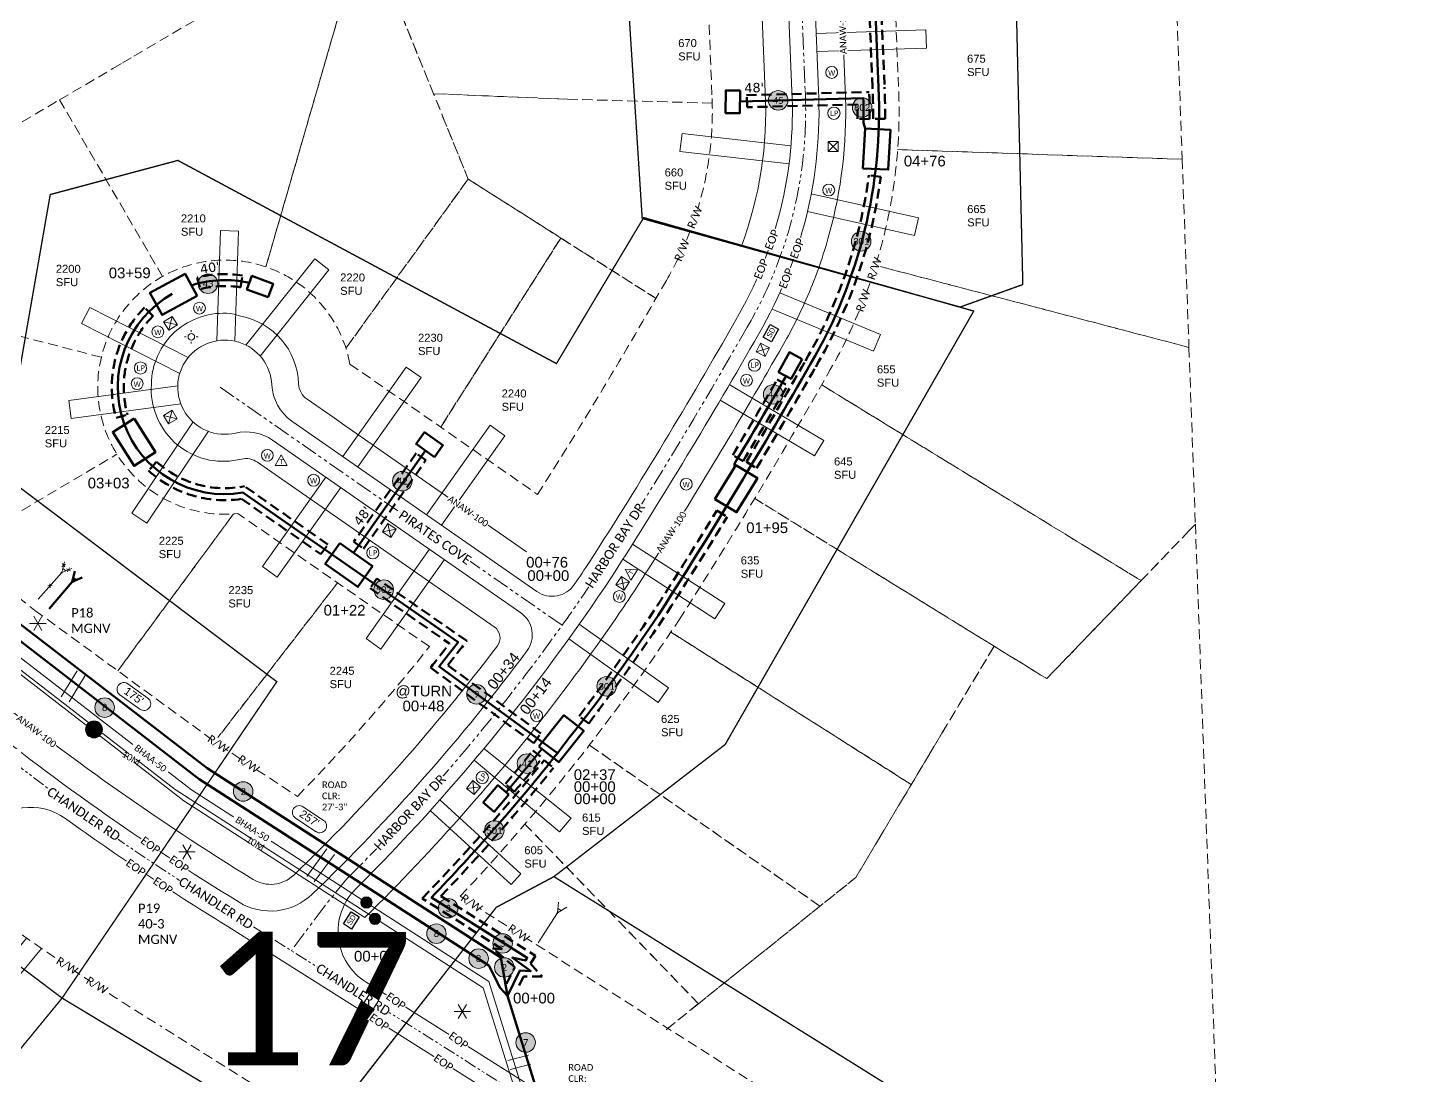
# Model space of a CAD drawing. Header units: inches. Extents: x 0 to 2372193, y 0 to 1426201.
# Drawn here: x 2370505 to 2371536, y 1420397 to 1421183 of the extents above; entities that cross this region are included whole.
import ezdxf
from ezdxf import colors
from ezdxf.entities.mleader import LeaderData, LeaderLine
from ezdxf.enums import TextEntityAlignment as Align
from ezdxf.lldxf.tags import DXFTag
from ezdxf.math import Vec2, Vec3

# ---------------------------------------------------------------- set-up
doc = ezdxf.new("R2010")
doc.units = ezdxf.units.IN
doc.header["$MEASUREMENT"] = 0
doc.linetypes.add('DASHED', pattern=[0.75, 0.5, -0.25])
doc.linetypes.add('PHANTOM2', pattern=[1.25, 0.625, -0.125, 0.125, -0.125, 0.125, -0.125])
for name, color, linetype in [('845CHH', 7, 'Continuous'), ('8645CHH', 7, 'Continuous'), ('ADDRESS', 6, 'Continuous'), ('AERIAL CABLE EX', 5, 'Continuous'), ('Center Line', 1, 'PHANTOM2'), ('EOP', 6, 'Continuous'), ('EX PED', 5, 'Continuous'), ('EXIST MH', 20, 'Continuous'), ('ga_clayton', 7, 'Continuous'), ('Grouping_Boundary', 2, 'Continuous'), ('HYDRANT', 7, 'Continuous'), ('INNER DUCT', 7, 'Continuous'), ('LIGHT_POST', 7, 'Continuous'), ('LINE LABELS', 7, 'Continuous'), ('Parcels', 7, 'Continuous'), ('Pedestal', 7, 'Continuous'), ('POLE INFO', 7, 'Continuous'), ('PROPOSED_BURIED', 5, 'Continuous'), ('REELS BUBBLES', 87, 'Continuous'), ('Right_of_Way', 7, 'Continuous'), ('SPAN LENGTHS', 7, 'Continuous'), ('Storm_Drain_Inlet', 7, 'Continuous'), ('StormDrain', 20, 'Continuous'), ('STREET NAMES', 250, 'Continuous'), ('Water_Meter', 7, 'Continuous')]:
    doc.layers.add(name, color=color, linetype=linetype)
for name, color, linetype, lineweight in [('AnchorGuyProposed', 1, 'Continuous', 50), ('AnchorGuyRemove', 7, 'Continuous', 0), ('BURIED CABLE EX', 32, 'BUR', 30), ('CenterLine', 161, 'Continuous', 0), ('DRIVEWAYS', 250, 'Continuous', 20), ('FireHydrant', 150, 'Continuous', 0), ('INNERDUCT', 4, 'Continuous', 53), ('Level 19', 7, 'DASHED', 0), ('OVERLASH', 255, 'Continuous', 0), ('Poles', 7, 'Continuous', 0), ('PROP CABLE', 1, 'Continuous', 50), ('PROPOSED_AERIAL', 1, 'Continuous', 60), ('ROAD CLEARENCE TEXT', 7, 'Continuous', 0), ('Stationing', 7, 'Continuous', 0), ('Transformer', 92, 'Continuous', 0), ('WaterMeter', 252, 'Continuous', 0)]:
    doc.layers.add(name, color=color, linetype=linetype, lineweight=lineweight)
doc.styles.add('Annotative', font='arial.ttf')
doc.styles.add('calibri', font='calibri.ttf')
doc.styles.add('Legend', font='calibri.ttf')
doc.styles.add('PROPOSED', font='calibri.ttf')
doc.styles.get("Standard").update_dxf_attribs({"font": 'arial.ttf'})
doc.styles.add('Style-Arial', font='arial.ttf')
tags = doc.linetypes.add('BUR', pattern='A,4.693196,-0.073857,["B",Standard,S=0.5,R=0,X=0,Y=-0.25],-0.553701,4.679246', length=10).pattern_tags.tags
tags[6] = DXFTag(74, 10)

# ---------------------------------------------------------------- blocks, each defined once
blk = doc.blocks.new('_Open90')
at = {"color": 0, "linetype": 'ByBlock', "lineweight": -2}
for p, q in [((-0.5, 0.5), (0, 0)), ((0, 0), (-1, 0)), ((0, 0), (-0.5, -0.5))]:
    blk.add_line(p, q, dxfattribs=at)
blk = doc.blocks.new('8645CHH')
at = {"layer": '8645CHH', "color": 1, "lineweight": 70}
blk.add_lwpolyline([(9.1, -5.9), (-7.9, -5.8), (-7.9, 4.9), (9.1, 4.9)], close=True, dxfattribs=at)
blk = doc.blocks.new('845CHH')
at = {"layer": '845CHH', "color": 1, "lineweight": 90}
blk.add_lwpolyline([(15.8, -10.3), (-14.2, -10.2), (-14.3, 8.8), (15.7, 8.7)], close=True, dxfattribs=at)
blk = doc.blocks.new('FireHydrant')
at = {"layer": 'FireHydrant'}
for points in [[(0, 1.07), (0, 1.44)], [(-1.07, 0), (-1.44, 0)], [(0, -1.07), (0, -1.44)], [(1.07, 0), (1.44, 0)]]:
    blk.add_lwpolyline(points, dxfattribs=at)
blk.add_circle((0, 0), 0.701, dxfattribs=at)
blk = doc.blocks.new('LP')
at = {"layer": 'EXIST MH', "color": 250, "lineweight": 0}
blk.add_circle((0, 0), 4.61, dxfattribs=at)
at = {"layer": 'EXIST MH', "color": 250, "insert": (0.1, 0), "char_height": 4, "width": 6.256, "attachment_point": 5, "style": 'Legend'}
blk.add_mtext('{\\fVerdana|b0|i0|c0|p34;LP}', dxfattribs=at)
blk = doc.blocks.new('EX PED')
at = {"layer": 'EX PED', "color": 5, "lineweight": 0}
blk.add_lwpolyline([(-3.8, 3.7), (3.8, 3.7), (3.8, -3.7), (-3.8, -3.7)], close=True, dxfattribs=at)
for points in [[(-3.8, 3.7), (3.8, -3.7)], [(3.8, 3.7), (-3.8, -3.7)]]:
    blk.add_lwpolyline(points, dxfattribs=at)
blk = doc.blocks.new('StormDrainSymbol')
at = {"layer": 'StormDrain'}
blk.add_lwpolyline([(-1.36, 0.9), (1.36, 0.9), (1.36, -0.9), (-1.36, -0.9)], close=True, dxfattribs=at)
blk.add_text('SD', height=0.998, dxfattribs=at).set_placement((-0.87, -0.44))
blk = doc.blocks.new('Transformer')
at = {"layer": 'Transformer'}
blk.add_lwpolyline([(0, 1.52), (-1.31, -0.76), (1.31, -0.76)], close=True, dxfattribs=at)
blk.add_text('T', height=0.998, dxfattribs=at).set_placement((-0.35, -0.44))
blk = doc.blocks.new('WaterMeter')
at = {"layer": 'WaterMeter'}
blk.add_circle((0, 0), 1.11, dxfattribs=at)
blk.add_text('W', height=0.998, dxfattribs=at).set_placement((-0.66, -0.6))
blk = doc.blocks.new('*U310')
at = {"linetype": 'Continuous', "lineweight": 0, "true_color": 0xffffff}
h = blk.add_hatch(color=7, dxfattribs=at)
h.dxf.hatch_style = 1
h.paths.add_polyline_path([(-0.122, 0, 1), (0.122, 0, 1)])
at = {"color": 0, "linetype": 'ByBlock', "lineweight": -2}
blk.add_circle((0, 0), 0.122, dxfattribs=at)
at = {"color": 0, "linetype": 'ByBlock', "lineweight": -2, "style": 'PROPOSED'}
blk.add_attdef('CCFN', text='', height=0.0844, dxfattribs=at).set_placement((0, 0), align=Align.MIDDLE_CENTER)
at = {"color": 0, "linetype": 'ByBlock', "lineweight": -2, "flags": 104}
blk.add_attdef('CCFA', text='', height=0.0844, dxfattribs=at).set_placement((0.206, 0.09), align=Align.TOP_LEFT)
blk = doc.blocks.new('ACMAP_ANN_TEMPLATE_SPANS')
at = {"color": 0, "linetype": 'ByBlock', "lineweight": -2}
for p, q in [((-8.2, 12.5), (22.7, 12.5)), ((-8.2, -4.5), (22.7, -4.5))]:
    blk.add_line(p, q, dxfattribs=at)
for centre, start, end in [((-8.2, 4), 90, 270), ((22.7, 4), 270, 90)]:
    blk.add_arc(centre, 8.49, start, end, dxfattribs=at)
at = {"color": 18, "lineweight": 50, "true_color": 0x000000, "style": 'Annotative'}
blk.add_attdef('AERIALFOOT', text='', height=10, dxfattribs=at).set_placement((6.7, 4.7), align=Align.MIDDLE_CENTER)
blk = doc.blocks.new('POLES')
at = {"layer": 'Poles'}
for points in [[(-0.93, 1.72), (1.13, -1.84)], [(-0.93, -1.84), (1.13, 1.71)], [(-1.96, -0.06), (2.16, -0.06)]]:
    blk.add_lwpolyline(points, dxfattribs=at)
blk = doc.blocks.new('*U247')
for p, q in [((-9.77, -0.19), (-7.59, 0.66)), ((-7.59, 0.66), (-9.58, 1.89)), ((-8.45, 0.33), (-8.38, 1.15)), ((-7.59, 0.66), (-7.42, 0.8)), ((0, 0), (-7.59, 0.66)), ((-7.45, 0.49), (-7.59, 0.66))]:
    blk.add_line(p, q)
blk = doc.blocks.new('*U248')
for points in [[(-7.57, 0.83), (-9.78, 0.04)], [(-7.57, 0.83), (-9.54, 2.1)], [(-8.67, 0.12), (-9.52, 0.44)], [(-8.43, 1.75), (-9.32, 1.62)], [(-9.25, -0.14), (-8.93, 0.7)], [(-8.81, 1.24), (-8.94, 2.13)], [(-8.44, 0.53), (-8.35, 1.33)], [(-7.57, 0.83), (-7.4, 0.97)], [(0, 0), (-7.57, 0.83)], [(-7.43, 0.66), (-7.57, 0.83)], [(-4.14, 0.14), (-3.43, 0.7)], [(-3.51, 0.06), (-4.07, 0.77)]]:
    blk.add_lwpolyline(points)
blk = doc.blocks.new('*U250')
blk.add_line((-8.46, 0.03), (-8.42, -0.79))
for points in [[(-9.76, 0.6), (-7.61, -0.34), (-9.65, -1.48)], [(0, 0), (-7.61, -0.34)], [(-7.61, -0.34), (-7.46, -0.18)], [(-7.45, -0.49), (-7.61, -0.34)]]:
    blk.add_lwpolyline(points)
blk = doc.blocks.new('*U448')
at = {"linetype": 'Continuous', "lineweight": 0}
for p, q in [((-0.9, -2.6), (1.57, 0.09)), ((-0.16, -3.27), (2.31, -0.59))]:
    blk.add_line(p, q, dxfattribs=at)
blk = doc.blocks.new('*U449')
at = {"linetype": 'Continuous', "lineweight": 0}
for p, q in [((-0.21, 0.03), (1.96, -0.67)), ((-0.52, -0.92), (1.66, -1.62))]:
    blk.add_line(p, q, dxfattribs=at)
blk = doc.blocks.new('*U452')
at = {"linetype": 'Continuous', "lineweight": 0}
for p, q in [((-0.95, -2.29), (1.08, 0.32)), ((-0.16, -2.9), (1.87, -0.3))]:
    blk.add_line(p, q, dxfattribs=at)

msp = doc.modelspace()

# ---------------------------------------------------------------- linework, layer by layer
at = {"layer": 'BURIED CABLE EX', "lineweight": 0}
for points in [[(2371036.1, 1421669.3), (2371057.8, 1421134.2, -0.101387), (2371039.9, 1421018.8, -0.101387)], [(2370469, 1420737.4), (2370479.7, 1420712.4), (2370621.9, 1420602.7), (2370757.6, 1420515.3, 0.017997), (2370833, 1420595), (2370841.1, 1420604.2, 0.02712), (2370942.4, 1420734.8), (2370946.7, 1420741.1, 0.003806), (2370959.7, 1420760.3, 0.010881), (2371052.6, 1420912.5), (2371055.4, 1420917.3, 0.001815), (2371070.2, 1420943.1, 0.028699), (2371088.5, 1420979), (2371088.5, 1420979, 0.034324), (2371104.8, 1421024.2), (2371107.3, 1421033.5, 0.074399), (2371117.7, 1421136.8), (2371113.4, 1421243.5)], [(2370664.3, 1420966.2), (2370659.5, 1420967.9, 0.438638), (2370597.5, 1420917.9)], [(2370734.5, 1420889.9), (2370714.2, 1420904, -0.233306), (2370707.8, 1420915.6, 0.353277), (2370664.3, 1420966.2)], [(2370597.5, 1420917.9), (2370597.4, 1420909.1, 0.476137), (2370665, 1420859.1, -0.211638), (2370676.9, 1420856.8), (2370695.2, 1420844.1)], [(2370695.2, 1420844.1), (2370702.6, 1420839), (2370854.6, 1420733.2, -0.425965), (2370856.9, 1420719, -0.039308), (2370704.2, 1420547.1, -0.341388), (2370673.8, 1420543.8, -0.033378), (2370468.2, 1420689.6), (2370469, 1420737.4)]]:
    msp.add_lwpolyline(points, format="xyb", dxfattribs=at).dxf.unprotected_set("ltscale", 0)
msp.add_lwpolyline([(2370878.8, 1420789.5), (2370742.6, 1420884.2), (2370734.5, 1420889.9)], dxfattribs=at).dxf.unprotected_set("ltscale", 0)
at = {"layer": 'CenterLine', "color": 7, "linetype": 'PHANTOM2', "lineweight": 0, "ltscale": 20}
msp.add_line((2370905.4, 1420734.4), (2370648.9, 1420913.1), dxfattribs=at)
for points in [[(2371058.3, 1421863.2), (2371059.6, 1421828.2), (2371087.7, 1421135.5, -0.14542), (2371044.2, 1420958, -0.013028), (2370934.5, 1420776.7, -0.008589), (2370905.4, 1420734.4)], [(2370905.4, 1420734.4, -0.04186), (2370743.8, 1420543.9), (2370726.9, 1420523.3), (2370702.4, 1420490.3)]]:
    msp.add_lwpolyline(points, format="xyb", dxfattribs=at)
at = {"layer": 'DRIVEWAYS', "color": 1, "lineweight": 0}
for points in [[(2371096, 1421178.4), (2371178.3, 1421181), (2371178.7, 1421167.4), (2371096.6, 1421164.8)], [(2371075.6, 1421080.5), (2370993.8, 1421089.8), (2370995.4, 1421103.3), (2371077, 1421094)], [(2371092.2, 1421058), (2371172.6, 1421040.1), (2371169.6, 1421026.9), (2371089.4, 1421044.8)], [(2370646.5, 1420947.8), (2370649.4, 1421030.6), (2370662.9, 1421030), (2370660.1, 1420947.5)], [(2370668.4, 1420944.6), (2370719.9, 1421009.4), (2370730.5, 1421001), (2370679.1, 1420936.3)], [(2371068.7, 1420983.8), (2371144.1, 1420952.6), (2371138.9, 1420940.1), (2371062.9, 1420971.5)], [(2370618.8, 1420923.3), (2370545, 1420960.7), (2370551.2, 1420972.7), (2370625.1, 1420935.2)], [(2370741.1, 1420860.9), (2370788.6, 1420928.1), (2370799.7, 1420920.2), (2370752.2, 1420853.2)], [(2370619.5, 1420900.5), (2370537.4, 1420889.6), (2370535.6, 1420903.1), (2370617.3, 1420913.9)], [(2371030.8, 1420914.9), (2371101.7, 1420873.1), (2371094.8, 1420861.4), (2371024, 1420903.2)], [(2370640.3, 1420879.9), (2370594.1, 1420811), (2370582.8, 1420818.6), (2370628.7, 1420887)], [(2370803.8, 1420817.3), (2370851.4, 1420884.5), (2370862.4, 1420876.6), (2370814.9, 1420809.6)], [(2370739.4, 1420837.8), (2370691.8, 1420770.6), (2370680.7, 1420778.5), (2370728.2, 1420845.5)], [(2370817.2, 1420783.7), (2370769.6, 1420716.5), (2370758.5, 1420724.4), (2370806, 1420791.4)], [(2370958.2, 1420795.3), (2371027.4, 1420750.7), (2371020, 1420739.3), (2370951, 1420783.9)], [(2370918.3, 1420735.3), (2370985.3, 1420687.6), (2370977.4, 1420676.6), (2370910.4, 1420724.2)], [(2370846.8, 1420641.9), (2370912.3, 1420589.7), (2370903.5, 1420579.4), (2370839.6, 1420633.3)], [(2370813.8, 1420603.5), (2370874.6, 1420548), (2370867.2, 1420540), (2370806.6, 1420595.4)], [(2370515.1, 1420492), (2370487.9, 1420459), (2370477.4, 1420467.7), (2370503.9, 1420499.8)]]:
    msp.add_lwpolyline(points, dxfattribs=at)
at = {"layer": 'EOP', "color": 6, "lineweight": 0}
for points in [[(2371049.6, 1421828.1), (2371077.8, 1421135.1, -0.14542), (2371035.5, 1420963.1, -0.013028), (2370926.2, 1420782.2, -0.003513), (2370914.5, 1420764.9, -0.416595), (2370886.6, 1420759.7), (2370702.8, 1420887.6, -0.233306), (2370687.8, 1420914.7, 2.759786), (2370660.5, 1420878.6, -0.211638), (2370688.3, 1420873.3), (2370874.5, 1420743.7, -0.423868), (2370879.2, 1420715.4, -0.041088), (2370718, 1420532.7, -0.341388), (2370663.3, 1420526.7, -0.033361), (2370455.6, 1420674), (2369983.7, 1421048.2), (2369808, 1421183.7, -0.400988)], [(2372044, 1419377.7), (2371695.2, 1419805.4, 0.086186), (2371437.6, 1420038.4), (2371262.9, 1420148.3), (2370758.4, 1420466.7, -0.481568), (2370750.7, 1420536.7, 0.05052), (2370942.9, 1420771.2, 0.01303), (2371052.9, 1420953.1, 0.145269), (2371097.7, 1421135.9), (2371069.6, 1421828.9)], [(2372026.1, 1419368), (2371859, 1419559.9), (2371679.6, 1419792.9, 0.086458), (2371426.2, 1420022), (2371252.2, 1420131.4), (2370652.9, 1420509.7, -0.018648), (2370533.1, 1420589.4, 0.401303), (2370471.5, 1420580.8), (2370103, 1420114.6, 0.213793), (2369868.7, 1419219.4, 0.006665), (2369948.6, 1418777.9), (2370033.2, 1418274.4)]]:
    msp.add_lwpolyline(points, format="xyb", dxfattribs=at)
at = {"layer": 'Grouping_Boundary', "const_width": 1}
msp.add_lwpolyline([(2370856.1, 1420522.9), (2370688.4, 1420307.5), (2371354, 1419871.4), (2371533.6, 1420149.9), (2370899.3, 1420545.9)], close=True, dxfattribs=at)
at = {"layer": 'INNERDUCT'}
for points in [[(2371038.9, 1421127.4), (2371131.3, 1421129.7, -0.012428), (2371131.4, 1421111.4), (2371132.6, 1421107)], [(2370627.6, 1420989.4, -0.137218), (2370670.9, 1420991.2)], [(2371073.4, 1420921.3, -0.004645), (2371034.6, 1420855.4), (2371034.8, 1420853.1)], [(2370889.9, 1420641.3, -0.006723), (2370863.6, 1420609.3)]]:
    msp.add_lwpolyline(points, format="xyb", dxfattribs=at)
for points in [[(2370803, 1420865.5), (2370748.9, 1420788.8)], [(2370806.6, 1420862.9), (2370806.6, 1420862.9)]]:
    msp.add_lwpolyline(points, dxfattribs=at)
at = {"layer": 'Level 19', "color": 2, "lineweight": 50, "ltscale": 15}
for points in [[(2371138.6, 1421114.4, 0.015717), (2371138.2, 1421137.7), (2371132.3, 1421281.9), (2371141.3, 1421282.3), (2371147.2, 1421138.1, -0.015697), (2371147.6, 1421114.3)], [(2371126.9, 1421114.2, 0.007526), (2371126.9, 1421125.1), (2371044.1, 1421123), (2371043.8, 1421132), (2371135.7, 1421134.4, -0.013628), (2371135.9, 1421114)], [(2371051.3, 1420852.3, 0.005333), (2371095.7, 1420928.4, 0.099881), (2371144.4, 1421070.7), (2371135.5, 1421072, -0.099979), (2371087.9, 1420932.9, -0.005336), (2371043.6, 1420857)], [(2370665.8, 1420996.8, 0.101197), (2370631.9, 1420995.3), (2370634.1, 1420986.6, -0.101197), (2370664.4, 1420987.9)], [(2370592.3, 1420972.7, 0.270561), (2370571, 1420889.9), (2370579.6, 1420892.3, -0.270561), (2370598.7, 1420966.4)], [(2371033.4, 1420862.1, 0.003997), (2371066.7, 1420918.8), (2371074.5, 1420914.3, -0.003997), (2371041.2, 1420857.5)], [(2370595.3, 1420850.4, 0.225781), (2370665, 1420829.2), (2370724.6, 1420787.7), (2370729.8, 1420795.1), (2370667.2, 1420838.7, -0.237901), (2370601.4, 1420857.1)], [(2370918.2, 1420666.2, 0.01347), (2370976.8, 1420749.1, 0.00511), (2371021.5, 1420820.5), (2371029.2, 1420815.8, -0.005114), (2370984.4, 1420744.2, -0.014225), (2370925.4, 1420660.8)], [(2370761.4, 1420762.2), (2370821, 1420720.7, -0.00399), (2370806.8, 1420702.7), (2370884.2, 1420646), (2370889.5, 1420653.3), (2370819.7, 1420704.5, 0.004004), (2370833.9, 1420722.7), (2370766.5, 1420769.5)]]:
    msp.add_lwpolyline(points, format="xyb", close=True, dxfattribs=at)
msp.add_lwpolyline([(2370756.5, 1420791.8), (2370803.3, 1420858.2), (2370796, 1420863.4), (2370749.2, 1420797)], close=True, dxfattribs=at)
for points in [[(2370863.7, 1420465.4), (2370870.1, 1420478.1), (2370853.2, 1420492), (2370860.5, 1420491.6), (2370800.5, 1420529.5, 0.022229), (2370892, 1420633.2), (2370899, 1420627.6, -0.020463), (2370814.6, 1420531.2), (2370885.5, 1420486.5), (2370881.8, 1420480.7), (2370890.4, 1420471.1), (2370876.5, 1420470.9), (2370871.7, 1420461.3)], [(2370883.5, 1420640.6, -0.005293), (2370862.9, 1420615.4, 0.005293), (2370883.5, 1420640.6), (2370890.6, 1420634.9, -0.005293), (2370869.7, 1420609.6), (2370862.9, 1420615.4)]]:
    msp.add_lwpolyline(points, format="xyb", dxfattribs=at)
at = {"layer": 'Parcels', "color": 255, "linetype": 'DASHED', "lineweight": 0, "ltscale": 15}
for points in [[(2370605.8, 1420996.1), (2370528.6, 1421128.5), (2370568.6, 1421152), (2370575.8, 1421156.3), (2370584.3, 1421161.3), (2370651, 1421200.5), (2370658.6, 1421204.9), (2370758.7, 1421263.9), (2370683.3, 1421003.2)], [(2370683.3, 1421003.2), (2370758.7, 1421263.9), (2370777.1, 1421211.8), (2370816.1, 1421115.6), (2370835, 1421069.1), (2370743.3, 1420942.2)], [(2371018, 1421126.1), (2370909.5, 1421129), (2370809.1, 1421133.1), (2370777.1, 1421211.8), (2370870.4, 1421215.1), (2371014.3, 1421220.2)], [(2371155, 1421205.7), (2371362.2, 1421213.8), (2371365.7, 1421214), (2371370.4, 1421084), (2371370.4, 1421084), (2371157, 1421091.2)], [(2370559.9, 1420935.5), (2370310, 1420999.9), (2370368.1, 1421034.1), (2370396.4, 1421050.7), (2370403.7, 1421055), (2370483.6, 1421102), (2370490.8, 1421106.3), (2370528.6, 1421128.5), (2370605.8, 1420996.1)], [(2370975.9, 1420979.6), (2370921.5, 1421014.1), (2370835, 1421069.1), (2370809.1, 1421133.1), (2370909.5, 1421129), (2371018, 1421126.1)], [(2371157, 1421091.2), (2371370.4, 1421084), (2371370.4, 1421084), (2371375.5, 1420942.8), (2371370.9, 1420944.1), (2371140.6, 1421004.4)], [(2370743.3, 1420942.2), (2370835, 1421069.1), (2370904.5, 1421024.9), (2370814.4, 1420883)], [(2370814.4, 1420883), (2370904.5, 1421024.9), (2370975.9, 1420979.6)], [(2371140.6, 1421004.4), (2371370.9, 1420944.1), (2371375.5, 1420942.8), (2371380.3, 1420810.3), (2371375.5, 1420805.2), (2371339.6, 1420767.9), (2371100.1, 1420914.7)], [(2371100.1, 1420914.7), (2371339.6, 1420767.9), (2371268.8, 1420694.4), (2371229.4, 1420718.7), (2371111.9, 1420791.2), (2371049.9, 1420829.5)], [(2370451.8, 1420791.9), (2370571.6, 1420862.7)], [(2371049.9, 1420829.5), (2371111.9, 1420791.2), (2371229.4, 1420718.7), (2371190.3, 1420653.5), (2371167.3, 1420615), (2370987, 1420729.3)], [(2370659, 1420817.9), (2370572.3, 1420700.3)], [(2370572.3, 1420700.3), (2370659, 1420817.9)], [(2370983.4, 1420431.1), (2371007.7, 1420450.6), (2371125.6, 1420545.2), (2371177.1, 1420631.4), (2371190.3, 1420653.5), (2371229.4, 1420718.7), (2371268.8, 1420694.4), (2371339.6, 1420767.9), (2371375.5, 1420805.2), (2371380.3, 1420810.3), (2371398.6, 1420306.4), (2371399.3, 1420286.5), (2371403.7, 1420166.1)], [(2370737.1, 1420766.3), (2370645, 1420647.2)], [(2370645, 1420647.2), (2370737.1, 1420766.3)], [(2370987, 1420729.3), (2371167.3, 1420615), (2371125.6, 1420545.2), (2371098.8, 1420523.7), (2370925.9, 1420644.6)], [(2370925.9, 1420644.6), (2371098.8, 1420523.7), (2371007.7, 1420450.6), (2370877.6, 1420585.3)], [(2370877.6, 1420585.3), (2371007.7, 1420450.6), (2370983.4, 1420431.1)]]:
    msp.add_lwpolyline(points, dxfattribs=at)
at = {"layer": 'PROPOSED_AERIAL', "color": 5, "lineweight": 50}
msp.add_lwpolyline([(2370864.4, 1420456.6), (2370929.4, 1420246.5), (2371209.6, 1420069.6), (2371245.8, 1420046.8), (2371531, 1420065.9), (2371682.8, 1419934.2), (2371658.7, 1419699.8)], dxfattribs=at)
at = {"layer": 'PROPOSED_BURIED', "color": 10, "lineweight": 60, "ltscale": 6}
for points in [[(2371115.7, 1421804.7), (2371142.7, 1421137.9, -0.144974), (2371091.8, 1420930.6, -0.013036), (2370980.6, 1420746.7, -0.015014), (2370926.9, 1420670.7, -0.005912), (2370909, 1420647.8, -0.015014)], [(2370902, 1420638.6), (2370813.2, 1420703.6, 0.003997), (2370827.4, 1420721.7), (2370666.1, 1420833.9, -0.841558), (2370613.1, 1420983)], [(2370864.4, 1420456.6), (2370873.8, 1420475.5), (2370881.9, 1420475.1), (2370868, 1420485.2), (2370877.9, 1420482.9), (2370879.3, 1420485.1), (2370807.6, 1420530.3, 0.022198), (2370898.8, 1420634.5, 0.004391), (2370909, 1420647.8, 0.022198)]]:
    msp.add_lwpolyline(points, format="xyb", dxfattribs=at)
at = {"layer": 'Right_of_Way', "color": 3, "linetype": 'DASHED', "lineweight": 0, "ltscale": 15}
for points in [[(2371129.6, 1421831.3), (2371157.7, 1421138.6, -0.144888), (2371104.8, 1420923.1, -0.013038), (2370993.2, 1420738.5, -0.042314), (2370829.1, 1420531.2), (2371310.9, 1420224.5), (2371484.8, 1420115.1, -0.086204), (2371765.5, 1419861.6), (2372120.9, 1419425.8)], [(2369884.2, 1421238.6), (2370039.2, 1421119.1), (2370510.1, 1420745.6), (2370648.4, 1420644.7, 0.000916), (2370706.9, 1420606.1, 0.026294), (2370805.9, 1420718.4), (2370662.4, 1420818.2, -2.283549), (2370746.3, 1420930.4), (2370887.1, 1420832.5, 0.011721), (2370983.6, 1420993.1, 0.14598), (2371017.8, 1421132.4), (2370991.1, 1421791.2)], [(2371949.2, 1419319.9), (2371609.2, 1419736.8, 0.086699), (2371378.2, 1419945.8), (2371204.3, 1420055.3), (2370605.3, 1420433.3, -0.016922), (2370491.3, 1420508.7, -0.016922)]]:
    msp.add_lwpolyline(points, format="xyb", dxfattribs=at)

# ---------------------------------------------------------------- block references
at = {"layer": '845CHH', "color": 1, "lineweight": 50}
for p, rotation in [((2371142.1, 1421092.3), 267.0726943286117), ((2370613.1, 1420983), 28.55809938896889), ((2370584.3, 1420870.7), 122.3995908172856), ((2371037, 1420837.2), 238.6641171928968), ((2370745.7, 1420778.6), 145.0151690910326), ((2370905.9, 1420649.5), 231.5474641486739)]:
    msp.add_blockref('845CHH', p, dxfattribs=dict(at, rotation=rotation))
at = {"layer": '8645CHH', "color": 1, "lineweight": 50}
for p, rotation in [((2371033, 1421126.5), 89.82619756442125), ((2370678.5, 1420989.1), 339.779059448009), ((2371075.8, 1420928.9), 61.30799815149617), ((2370805.8, 1420870.7), 324.8601097131998), ((2370855.2, 1420604.3), 49.72168687476218)]:
    msp.add_blockref('8645CHH', p, dxfattribs=dict(at, rotation=rotation))
at = {"layer": 'AnchorGuyProposed', "xscale": -3.5, "yscale": -3.5, "zscale": -3.5, "rotation": 54.65770695759011}
msp.add_blockref('*U247', (2370520.8, 1420746.7), dxfattribs=at)
at = {"layer": 'AnchorGuyRemove', "xscale": -3.5, "yscale": -3.5, "zscale": -3.5, "rotation": 54.65770695759011}
for name, p in [('*U248', (2370512.5, 1420754.1)), ('*U250', (2370887.5, 1420496.3))]:
    msp.add_blockref(name, p, dxfattribs=at)
at = {"layer": 'ga_clayton', "xscale": 3, "yscale": 3, "zscale": 3}
for p in [(2370512, 1420736), (2370623.8, 1420564.6), (2370830.3, 1420444.9)]:
    msp.add_blockref('POLES', p, dxfattribs=at)
at = {"layer": 'HYDRANT', "lineweight": 35, "xscale": 3.5, "yscale": 3.5, "zscale": 3.5}
msp.add_blockref('FireHydrant', (2370627.4, 1420950.8), dxfattribs=at)
at = {"layer": 'LIGHT_POST', "lineweight": 35}
for p in [(2371109.3, 1421118.5), (2370589.3, 1420927.4), (2371049.7, 1420929.6), (2370763.5, 1420788.8)]:
    msp.add_blockref('LP', p, dxfattribs=at)
at = {"layer": 'LIGHT_POST', "lineweight": 35, "rotation": 50.69439217954672}
msp.add_blockref('LP', (2370845.6, 1420620.3), dxfattribs=at)
at = {"layer": 'OVERLASH', "color": 18, "true_color": 0x000000}
for name, p, xscale, yscale, zscale, rotation in [('*U452', (2370534.6, 1420697.3), 6.997610170159892, 6.997610170159892, 6.997610170159892, 6.33161855570216), ('*U448', (2370718.2, 1420564.8), 6.997610170159892, 6.997610170159892, 6.997610170159892, 6.33161855570216), ('*U449', (2370866.1, 1420408.7), 6.997610170159891, 6.997610170159891, 6.997610170159891, 31.97436889759375)]:
    msp.add_blockref(name, p, dxfattribs=dict(at, xscale=xscale, yscale=yscale, zscale=zscale, rotation=rotation))
at = {"layer": 'Pedestal', "lineweight": 35}
msp.add_blockref('EX PED', (2371108.7, 1421093.6), dxfattribs=at)
msp.add_blockref('EX PED', (2371108.7, 1421093.6), dxfattribs=at)
for p, rotation in [((2370611.8, 1420960.9), 31.46461181117404), ((2370611.8, 1420960.9), 31.46461181117404), ((2371056, 1420941), 333.0802945534764), ((2371056, 1420941), 333.0802945534764), ((2370611.7, 1420890.6), 31.00208292031796), ((2370611.7, 1420890.6), 31.00208292031796), ((2370775.9, 1420805.5), 327.2803600894521), ((2370775.9, 1420805.5), 327.2803600894521), ((2370950.9, 1420765.9), 56.09194679566813), ((2370950.9, 1420765.9), 56.09194679566813), ((2370839, 1420612.7), 50.69439217954672)]:
    msp.add_blockref('EX PED', p, dxfattribs=dict(at, rotation=rotation))
at = {"layer": 'REELS BUBBLES', "color": 250, "lineweight": 0}
for p, xscale, yscale, zscale, values in [((2371067.5, 1421128.1), 60, 60, 60, {'CCFN': '45'}), ((2371130.4, 1421122.8), 60, 60, 60, {'CCFN': '802'}), ((2370639.9, 1420990.6), 60, 60, 60, {'CCFN': '43'}), ((2371063.7, 1420907.6), 60, 60, 60, {'CCFN': '44'}), ((2370785.6, 1420842.5), 60, 60, 60, {'CCFN': '42'}), ((2370771.7, 1420761.2), 60, 60, 60, {'CCFN': '502'}), ((2370938.8, 1420688.6), 60, 60, 60, {'CCFN': '301'}), ((2370841.2, 1420682.7), 60, 60, 60, {'CCFN': '9'}), ((2370562.4, 1420672.7), 60, 60, 60, {'CCFN': '8'}), ((2370554.4, 1420656.3), 52.03783964789912, 52.03783964789912, 52.03783964789912, {'CCFN': '80'}), ((2370879.1, 1420630.7), 60, 60, 60, {'CCFN': '41'}), ((2370666.3, 1420609.8), 60, 60, 60, {'CCFN': '2'}), ((2370854.6, 1420580.5), 60, 60, 60, {'CCFN': '501'}), ((2370758.7, 1420526.5), 34.96834107987073, 34.96834107987073, 34.96834107987073, {'CCFN': '87'}), ((2370765.1, 1420514.3), 34.96834107987073, 34.96834107987073, 34.96834107987073, {'CCFN': '80'}), ((2370811.2, 1420503.1), 60, 60, 60, {'CCFN': '8'}), ((2370842.8, 1420484.4), 60, 60, 60, {'CCFN': '8'}), ((2370862.1, 1420477.8), 60, 60, 60, {'CCFN': '2'}), ((2370878.1, 1420421.5), 60, 60, 60, {'CCFN': '7'})]:
    msp.add_blockref('*U310', p, dxfattribs=dict(at, xscale=xscale, yscale=yscale, zscale=zscale)).add_auto_attribs(values)
at = {"layer": 'SPAN LENGTHS', "lineweight": 0}
ref = msp.add_blockref('ACMAP_ANN_TEMPLATE_SPANS', (2370579.4, 1420681.6), dxfattribs=dict(at, xscale=0.6000000000000001, yscale=0.6000000000000001, zscale=0.6000000000000001, rotation=324.4161078555545))
ref.add_attrib('AERIALFOOT', "175'", dxfattribs={"layer": 'PROP CABLE', "height": 6, "rotation": 324.4161, "style": 'Annotative'}).set_placement((2370584.3, 1420681.6), align=Align.MIDDLE_CENTER)
ref = msp.add_blockref('ACMAP_ANN_TEMPLATE_SPANS', (2370711.1, 1420589.4), dxfattribs=dict(at, xscale=0.6000000000000001, yscale=0.6000000000000001, zscale=0.6000000000000001, rotation=326.4589656992662))
ref.add_attrib('AERIALFOOT', "257'", dxfattribs={"layer": 'PROP CABLE', "height": 6, "rotation": 326.459, "style": 'Annotative'}).set_placement((2370716, 1420589.6), align=Align.MIDDLE_CENTER)
at = {"layer": 'Storm_Drain_Inlet', "lineweight": 35, "xscale": 4, "yscale": 4, "zscale": 4}
for p, rotation in [((2371062, 1420953.5), 60.24035650931944), ((2370747.4, 1420513), 57.21898915848454)]:
    msp.add_blockref('StormDrainSymbol', p, dxfattribs=dict(at, rotation=rotation))
at = {"layer": 'Transformer', "lineweight": 35, "xscale": 3.5, "yscale": 3.5, "zscale": 3.5}
msp.add_blockref('Transformer', (2370694.8, 1420856.9), dxfattribs=at)
at = {"layer": 'Transformer', "lineweight": 35, "xscale": 3.5, "yscale": 3.5, "zscale": 3.5, "rotation": 56.09194679566813}
msp.add_blockref('Transformer', (2370957.2, 1420773.6), dxfattribs=at)
at = {"layer": 'Water_Meter', "color": 5, "lineweight": 35, "xscale": 4, "yscale": 4}
for p in [(2371107.6, 1421149.1, 5), (2371105.4, 1421060.9, 5), (2370633.5, 1420972.3, 5), (2370602.3, 1420954.5, 5), (2371043.7, 1420918.1, 5), (2370586.8, 1420915.7, 5), (2370684.4, 1420861.9, 5), (2370719.1, 1420843.2, 5), (2370998.5, 1420840.3, 5), (2370948.4, 1420756, 5), (2370886.3, 1420666.7, 5)]:
    msp.add_blockref('WaterMeter', p, dxfattribs=at)

# ---------------------------------------------------------------- texts
at = {"layer": 'ADDRESS', "color": 1, "lineweight": 35, "char_height": 6, "attachment_point": 1}
for s, insert in [('670\\PSFU', (2370992.5, 1421174.1)), ('675\\PSFU', (2371209.1, 1421162.4)), ('660\\PSFU', (2370982.3, 1421077.1)), ('665\\PSFU', (2371209.2, 1421049.6)), ('2210\\PSFU', (2370619.6, 1421042.6)), ('2200\\PSFU', (2370525.8, 1421004.8)), ('2220\\PSFU', (2370739, 1420998.3)), ('2230\\PSFU', (2370797.4, 1420953.1)), ('655\\PSFU', (2371141.5, 1420929.4)), ('2240\\PSFU', (2370860.1, 1420911.3)), ('2215\\PSFU', (2370517.5, 1420883.9)), ('645\\PSFU', (2371109.3, 1420860.3)), ('2225\\PSFU', (2370603, 1420800.8)), ('635\\PSFU', (2371039.4, 1420786.1)), ('2235\\PSFU', (2370655.2, 1420763.8)), ('2245\\PSFU', (2370731.1, 1420703.3)), ('625\\PSFU', (2370979.6, 1420667.2)), ('615\\PSFU', (2370920.4, 1420593.2)), ('605\\PSFU', (2370877.1, 1420568.7))]:
    msp.add_mtext(s, dxfattribs=dict(at, insert=insert))
at = {"layer": 'Grouping_Boundary', "style": 'PROPOSED'}
msp.add_text('17', height=100, dxfattribs=at).set_placement((2370635.4, 1420404.3))
at = {"layer": 'INNER DUCT', "char_height": 7, "width": 12.108, "attachment_point": 5, "style": 'Legend'}
for s, insert, rotation in [("\\pxqc;{\\fVerdana|b0|i0|c0|p34;48'}", (2371049.5, 1421137.6), 1.9249), ("\\pxqc;{\\fVerdana|b0|i0|c0|p34;40'}", (2370641.3, 1421002.6), 9.8371), ("\\pxqc;{\\fVerdana|b0|i0|c0|p34;48'}", (2370755.7, 1420816.4), 53)]:
    msp.add_mtext(s, dxfattribs=dict(at, insert=insert, rotation=rotation))
at = {"layer": 'POLE INFO', "char_height": 7, "width": 0.296, "attachment_point": 1, "style": 'calibri'}
for s, insert in [('P18\\PMGNV', (2370537.3, 1420747.3)), ('P19\\P40-3\\PMGNV', (2370587.4, 1420525.7))]:
    msp.add_mtext(s, dxfattribs=dict(at, insert=insert))
at = {"layer": 'ROAD CLEARENCE TEXT', "lineweight": 50, "char_height": 5, "attachment_point": 1, "style": 'PROPOSED'}
for s, insert in [('ROAD CLR:\\P27\'-3"', (2370725.4, 1420617.3)), ('ROAD CLR:\\P24\'-5"', (2370910.1, 1420405.3))]:
    msp.add_mtext_dynamic_manual_height_columns(s, width=26.234, gutter_width=50, heights=[0], dxfattribs=dict(at, insert=insert))
at = {"layer": 'Stationing', "color": 7, "lineweight": 35, "style": 'Style-Arial'}
for s, rotation, p in [('04+76', 0, (2371177.4, 1421082.6)), ('03+59', 0, (2370581.2, 1420998.7)), ('03+03', 0, (2370565.4, 1420841.1)), ('01+95', 0, (2371059.2, 1420807.6)), ('00+76', 0, (2370894.2, 1420781.7)), ('00+00', 0, (2370895.1, 1420771.7)), ('01+22', 0, (2370742.3, 1420745.7)), ('00+34', 52.1064, (2370861.4, 1420700.3)), ('00+14', 53.0256, (2370885.6, 1420681.5)), ('@TURN', 0, (2370801.7, 1420685.1)), ('00+48', 0, (2370801.5, 1420673.9)), ('02+37', 0, (2370929.9, 1420622.4)), ('00+00', 0, (2370929.9, 1420613.4)), ('00+00', 0, (2370930.1, 1420604.3)), ('01+18', 0, (2370763.2, 1420496.9)), ('00+00', 0, (2370765.1, 1420486.2)), ('00+00', 0, (2370884.4, 1420454.8))]:
    e = msp.add_text(s, height=8, rotation=rotation, dxfattribs=at)
    e.set_placement(p, align=Align.MIDDLE_CENTER)
    e.dxf.unprotected_set("ltscale", 0)

# ---------------------------------------------------------------- leaders
at = {"layer": 'ga_clayton'}
ml = msp.add_multileader_mtext('Standard', dxfattribs=at)
ml.set_content('\\pxt10;NOTE: 749-772 UNITS COUNTS FOR\\P\\ptz;ENERGIZED EXISTING FBT FOR \\PADDRESS 748 (51995432)', color=256)
ml.set_leader_properties(color=256, linetype='ByLayer', lineweight=30)
ml.set_arrow_properties(name='OPEN90')
ml.build(insert=Vec2(0, 0))
ml.multileader.update_dxf_attribs({"leader_type": 2, "dogleg_length": 0.36, "arrow_head_size": 22.6, "scale": 5})
ctx = ml.context
ctx.base_point, ctx.scale, ctx.char_height, ctx.arrow_head_size, ctx.landing_gap_size, ctx.plane_origin = Vec3(2370638.2, 1425758.3), 5, 5.278, 22.6, 0.203, Vec3(2370622, 1425682.5)
notes = []
notes.append((ctx, [(0, (0, 0, 0), (0, 0), (1, 0), 1, [])]))
ctx.mtext.insert, ctx.mtext.width, ctx.mtext.defined_height, ctx.mtext.flow_direction = Vec3(2370638.4, 1425760.9), 154.065, 53.2, 5
ml = msp.add_multileader_mtext('Standard', dxfattribs=at)
ml.set_content('\\pxt10;NOTE: 773-778 UNITS COUNTS FOR\\P\\ptz;ENERGIZED EXISTING FBT FOR \\PADDRESS 788 (51991809)', color=256)
ml.set_leader_properties(color=256, linetype='ByLayer', lineweight=30)
ml.set_arrow_properties(name='OPEN90')
ml.build(insert=Vec2(0, 0))
ml.multileader.update_dxf_attribs({"leader_type": 2, "dogleg_length": 0.36, "arrow_head_size": 22.6, "scale": 5})
ctx = ml.context
ctx.base_point, ctx.scale, ctx.char_height, ctx.arrow_head_size, ctx.landing_gap_size, ctx.plane_origin = Vec3(2370772.5, 1425436.3), 5, 5.278, 22.6, 0.203, Vec3(2370756.3, 1425360.5)
notes.append((ctx, [(0, (0, 0, 0), (0, 0), (1, 0), 1, [])]))
ctx.mtext.insert, ctx.mtext.width, ctx.mtext.defined_height, ctx.mtext.flow_direction = Vec3(2370772.7, 1425438.9), 154.065, 53.2, 5
for ctx, leaders in notes:
    for number, flags, end, landing, length, lines in leaders:
        leader = LeaderData()
        leader.index, (leader.has_last_leader_line, leader.has_dogleg_vector, leader.attachment_direction) = number, flags
        leader.last_leader_point, leader.dogleg_vector, leader.dogleg_length = Vec3(end), Vec3(landing), length
        for number, points, colour, breaks in lines:
            line = LeaderLine()
            line.index, line.vertices, line.color, line.breaks = number, Vec3.list(points), colors.encode_raw_color(colour), breaks
            leader.lines.append(line)
        ctx.leaders.append(leader)

# ---------------------------------------------------------------- next in the draw order: texts
at = {"layer": 'BURIED CABLE EX', "char_height": 5, "width": 35.373, "attachment_point": 5, "style": 'Legend', "bg_fill": 3, "box_fill_scale": 1.1, "bg_fill_color": 256, "bg_fill_transparency": 0}
for insert, rotation in [((2371115.9, 1421180.5), 91.4178), ((2370835, 1420820), 325.0475), ((2370987.4, 1420804.3), 56.6392), ((2370511.3, 1420655), 322.7829)]:
    msp.add_mtext('ANAW-100', dxfattribs=dict(at, insert=insert, rotation=rotation))

# ---------------------------------------------------------------- next in the draw order: linework, layer by layer
at = {"layer": 'AERIAL CABLE EX', "lineweight": 0}
msp.add_lwpolyline([(2367650.6, 1423024), (2367698.2, 1423077.3), (2367850.9, 1422956.8), (2367984.9, 1422802.3), (2368121.4, 1422572.6), (2368296.9, 1422339.6), (2368377.5, 1422083.9), (2368650.2, 1421961.9), (2368802.6, 1421906.7, -0.014035), (2369154.2, 1421601.5), (2369470.5, 1421318.8), (2369653, 1421320.4), (2369658, 1421166.2), (2369827.7, 1421035.3), (2370032, 1420877), (2370276.5, 1420871.3), (2370467.2, 1420725.6), (2370615.4, 1420611.2), (2370846.2, 1420462.4), (2370912.9, 1420248.3), (2371254.2, 1420032.2), (2371525.8, 1420050.4), (2371661.5, 1419922.1), (2371640, 1419720.4)], format="xyb", dxfattribs=at)
msp.add_lwpolyline([(2370480.2, 1420737.5), (2370490.3, 1420716.9), (2370627.6, 1420610.9), (2370850.6, 1420467.3), (2370911.9, 1420269.4), (2371214.9, 1420078.1), (2371277.2, 1420038.9), (2371527.5, 1420055.7), (2371690.9, 1419906.3), (2371667.6, 1419680.4)], dxfattribs=at).dxf.unprotected_set("ltscale", 0)
at = {"layer": 'Grouping_Boundary', "const_width": 1}
for points in [[(2370928.3, 1421618.1), (2371236.1, 1421624.6), (2371250.9, 1420990), (2371203.9, 1420973.1), (2370965.5, 1421039.5)], [(2370530.5, 1420454.8), (2370202.3, 1420054.8), (2369907.4, 1420263.1), (2369727.5, 1420363.5), (2370025, 1420751.1), (2370087.6, 1420813.5), (2370349.4, 1420591.3)]]:
    msp.add_lwpolyline(points, close=True, dxfattribs=at)
at = {"layer": 'PROPOSED_AERIAL', "color": 5, "lineweight": 50}
for points in [[(2369198.5, 1421569.8), (2369344.1, 1421439.1), (2369432.1, 1421363.4), (2369696.5, 1421365.7), (2369703.7, 1421144.2), (2369826.5, 1421049.5), (2370015.7, 1420901.6), (2370290, 1420895.1), (2370492.4, 1420740.5), (2370639.2, 1420627.2), (2370859.5, 1420485.3), (2370864.4, 1420456.6)], [(2369789.3, 1419473.1), (2369850.7, 1419787), (2370007, 1420095.2), (2370169.4, 1420303.5), (2370354.1, 1420537.2), (2370499.2, 1420722.6), (2370633.4, 1420619.1), (2370850.4, 1420479.3), (2370858.9, 1420462.4), (2370864.4, 1420456.6)]]:
    msp.add_lwpolyline(points, dxfattribs=at)

# ---------------------------------------------------------------- next in the draw order: texts
at = {"layer": 'AERIAL CABLE EX', "char_height": 5, "width": 32.473, "attachment_point": 5, "style": 'Legend', "bg_fill": 3, "box_fill_scale": 1.1, "bg_fill_color": 256, "bg_fill_transparency": 0}
for insert, rotation in [((2370596.8, 1420634.7), 322.001), ((2370673.2, 1420581.6), 327.244)]:
    msp.add_mtext('BHAA-50', dxfattribs=dict(at, insert=insert, rotation=rotation))

# ---------------------------------------------------------------- next in the draw order: linework, layer by layer
at = {"layer": 'Center Line', "color": 7, "linetype": 'PHANTOM2', "lineweight": 0, "ltscale": 15}
msp.add_lwpolyline([(2367421, 1423267.3, -0.045879), (2367495.8, 1423204, 0.03379), (2367706.3, 1423029.8, -0.030017), (2367800.4, 1422956.8, -0.084679), (2368010.8, 1422697.8, 0.059224), (2368273.3, 1422316.6, 0.141452), (2368631.6, 1422063.5, -0.091846), (2369008.5, 1421862.7, -0.014761), (2369061.4, 1421818, 0.01468), (2369384.6, 1421516.7, 0.013582), (2369699, 1421255.2), (2369977.6, 1421040.3), (2370449.6, 1420666), (2370538.9, 1420597.5, 0.018656), (2370658.2, 1420518.2), (2371257.6, 1420139.9), (2371431.5, 1420030.5, -0.086468), (2371687.5, 1419799.1), (2371866.7, 1419566.2), (2372033.6, 1419374.5)], format="xyb", dxfattribs=at)
msp.add_lwpolyline([(2367421, 1423267.3, -0.045879), (2367495.8, 1423204, 0.03379), (2367706.3, 1423029.8, -0.030017), (2367800.4, 1422956.8, -0.084679), (2368010.8, 1422697.8, 0.059224), (2368273.3, 1422316.6, 0.141452), (2368631.6, 1422063.5, -0.091846), (2369008.5, 1421862.7, -0.014761), (2369061.4, 1421818, 0.01468), (2369384.6, 1421516.7, 0.013582), (2369699, 1421255.2), (2369977.6, 1421040.3), (2370449.6, 1420666), (2370538.9, 1420597.5, 0.018656), (2370658.2, 1420518.2), (2371257.6, 1420139.9), (2371431.5, 1420030.5, -0.086468), (2371687.5, 1419799.1), (2371866.7, 1419566.2), (2372033.6, 1419374.5)], format="xyb", dxfattribs=at)
at = {"layer": 'Grouping_Boundary', "const_width": 1}
for points in [[(2371214.1, 1420970.1), (2370966.6, 1421040.2), (2370901.2, 1420930.7), (2370617.3, 1421083.1), (2370521.6, 1421057.5), (2370485.1, 1420848.1), (2370691.5, 1420692.1), (2370530.5, 1420454.8), (2370715.9, 1420343.1), (2370856.1, 1420522.9), (2370899.3, 1420545.9), (2371027.7, 1420645)], [(2370278.7, 1421004.2), (2370691.5, 1420692.1), (2370530.5, 1420454.8), (2370349.4, 1420591.3), (2370087.6, 1420813.5)]]:
    msp.add_lwpolyline(points, close=True, dxfattribs=at)

# ---------------------------------------------------------------- next in the draw order: texts
at = {"color": 7, "char_height": 5, "attachment_point": 5, "rotation": 329.0234, "style": 'Legend', "bg_fill": 3, "box_fill_scale": 1, "bg_fill_color": 256, "bg_fill_transparency": 0}
for insert in [(2370582.3, 1420634.7), (2370675.4, 1420570.8)]:
    msp.add_mtext_dynamic_manual_height_columns('10M', width=6.069, gutter_width=1, heights=[6.67], dxfattribs=dict(at, insert=insert))
at = {"layer": 'LINE LABELS', "char_height": 6, "attachment_point": 5, "style": 'Legend', "bg_fill": 3, "box_fill_scale": 1.1, "bg_fill_color": 256, "bg_fill_transparency": 0}
for s, insert, width, rotation in [('\\pxqc;R/W', (2371005.1, 1421040.3), 11.311, 68.0991), ('\\pxqc;R/W', (2370995.4, 1421015.7), 11.311, 68.0991), ('\\pxqc;EOP', (2371054.7, 1421001.7), 15.519, 67.9777), ('\\pxqc;EOP', (2371073.4, 1420994.7), 15.519, 68.4175), ('\\pxqc;R/W', (2371139.8, 1421001.9), 11.311, 70.7571), ('\\pxqc;R/W', (2371131.3, 1420977.9), 11.311, 70.7571), ('\\pxqc;R/W', (2370647.5, 1420645.3), 11.311, 325.9704), ('\\pxqc;R/W', (2370670.3, 1420630.2), 11.311, 325.9704), ('\\pxqc;R/W', (2370837.5, 1420525.9), 11.311, 325.9704), ('\\pxqc;R/W', (2370872.9, 1420503.3), 11.311, 325.9704), ('\\pxqc;R/W', (2370534.2, 1420479), 11.311, 328.3566), ('\\pxqc;R/W', (2370556.6, 1420464.2), 11.311, 328.3566), ('\\pxqc;EOP', (2370827.8, 1420423), 15.519, 323.5873)]:
    msp.add_mtext(s, dxfattribs=dict(at, insert=insert, width=width, rotation=rotation))
at = {"layer": 'STREET NAMES', "color": 6, "char_height": 7, "attachment_point": 5, "style": 'Legend', "bg_fill": 3, "box_fill_scale": 1, "bg_fill_color": 256, "bg_fill_transparency": 0}
for s, width, insert, rotation in [('\\pxt13;{\\C7;PIRATES COVE}', 63.474, (2370810.2, 1420800.3), 325.1598), ('\\pxt13;{\\C7;HARBOR BAY DR}', 73.694, (2370945.1, 1420794.3), 57.136), ('\\pxt13;{\\C7;HARBOR BAY DR}', 73.694, (2370791.3, 1420594.1), 47.0399), ('{\\C7;CHANDLER RD}', 63.878, (2370546.7, 1420592.9), 325.8553), ('{\\C7;CHANDLER RD}', 63.878, (2370645.9, 1420526.1), 327.35), ('{\\C7;CHANDLER RD}', 63.878, (2370748.8, 1420461.1), 327.3664)]:
    msp.add_mtext_dynamic_manual_height_columns(s, width=width, gutter_width=33.6, heights=[0], dxfattribs=dict(at, insert=insert, rotation=rotation))

# ---------------------------------------------------------------- next in the draw order: block references
at = {"layer": 'REELS BUBBLES', "color": 250, "lineweight": 0, "xscale": 60, "yscale": 60, "zscale": 60}
for p, values in [((2371129.7, 1421022.4), {'CCFN': '301'}), ((2370820, 1420522.2), {'CCFN': '3'}), ((2370860.8, 1420495.8), {'CCFN': '3'})]:
    msp.add_blockref('*U310', p, dxfattribs=at).add_auto_attribs(values)

# ---------------------------------------------------------------- next in the draw order: texts
at = {"layer": 'LINE LABELS', "char_height": 6, "width": 15.519, "attachment_point": 5, "style": 'Legend', "bg_fill": 3, "box_fill_scale": 1.1, "bg_fill_color": 256, "bg_fill_transparency": 0}
for insert, rotation in [((2371062.8, 1421023.7), 67.9777), ((2371081.7, 1421017.1), 68.4175), ((2370618.2, 1420555.3), 323.5873), ((2370780.8, 1420452.6), 323.5873), ((2370816.5, 1420406.4), 324.7952)]:
    msp.add_mtext('\\pxqc;EOP', dxfattribs=dict(at, insert=insert, rotation=rotation))

# ---------------------------------------------------------------- next in the draw order: texts
for insert, rotation in [((2370596.8, 1420569.5), 323.5873), ((2370606.2, 1420539.2), 324.7952), ((2370768.3, 1420436.8), 324.7952)]:
    msp.add_mtext('\\pxqc;EOP', dxfattribs=dict(at, insert=insert, rotation=rotation))

# ---------------------------------------------------------------- next in the draw order: texts
at = {"layer": 'LINE LABELS', "insert": (2370585.8, 1420552.8), "char_height": 6, "width": 15.519, "attachment_point": 5, "rotation": 324.7952, "style": 'Legend', "bg_fill": 3, "box_fill_scale": 1.1, "bg_fill_color": 256, "bg_fill_transparency": 0}
msp.add_mtext('\\pxqc;EOP', dxfattribs=at)

doc.saveas('drawing.dxf')
